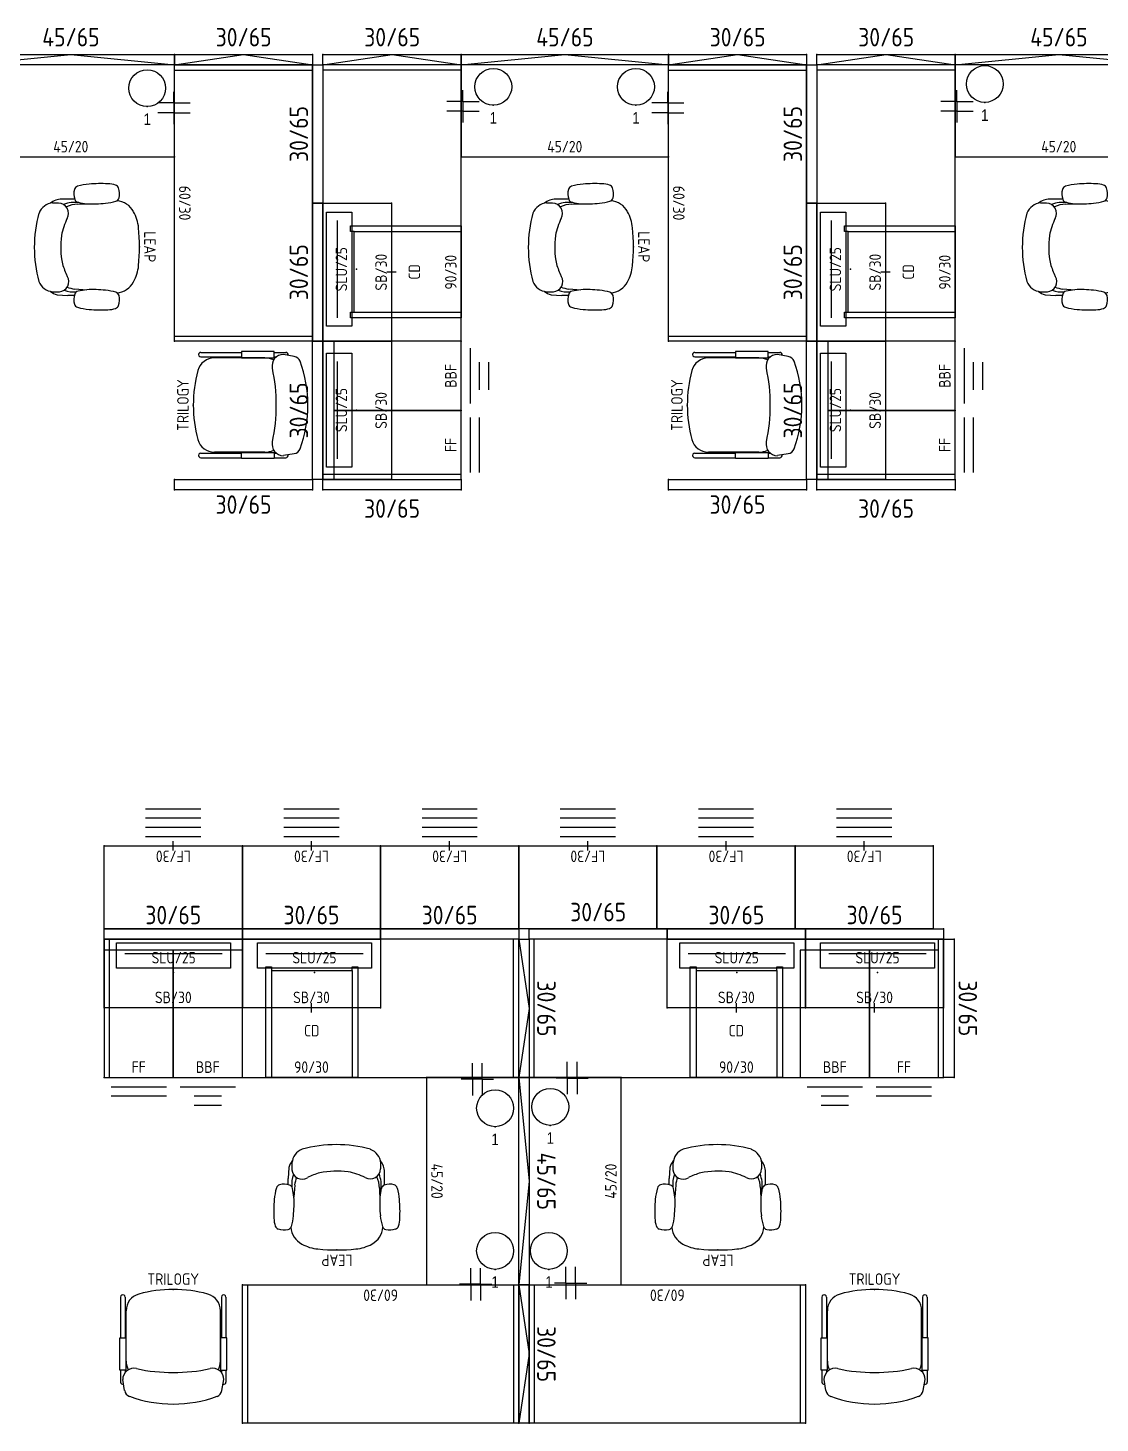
# Model space of a CAD drawing. Extents: x 13 to 2552, y -79 to 935.
# Drawn here: x 391.2 to 624, y 13.2 to 316 of the extents above; entities that cross this region are included whole.
import ezdxf
from ezdxf.enums import TextEntityAlignment as Align

# ---------------------------------------------------------------- set-up
doc = ezdxf.new("R2010")
doc.units = 0
doc.header["$LTSCALE"] = 0.375
doc.header["$MEASUREMENT"] = 0
doc.layers.get('0').update_dxf_attribs({"lineweight": 0})
for name, color, linetype in [('A-FURN', 1, 'Continuous'), ('A-FURN-P-ELEC', 5, 'Continuous'), ('A-FURN-P-FILE', 1, 'Continuous'), ('A-FURN-P-FILE-T', 7, 'Continuous'), ('A-FURN-P-FREE', 1, 'Continuous'), ('A-FURN-P-FREE-T', 7, 'Continuous'), ('A-FURN-P-LGHT', 1, 'Continuous'), ('A-FURN-P-LGHT-T', 7, 'Continuous'), ('A-FURN-P-PEDS', 1, 'Continuous'), ('A-FURN-P-PEDS-T', 7, 'Continuous'), ('A-FURN-P-PNLS-65', 3, 'Continuous'), ('A-FURN-P-PNLS-65-T', 3, 'Continuous'), ('A-FURN-P-POWR', 5, 'Continuous'), ('A-FURN-P-POWR-T', 7, 'Continuous'), ('A-FURN-P-SEAT', 1, 'Continuous'), ('A-FURN-P-SEAT-T', 7, 'Continuous'), ('A-FURN-P-STOR', 1, 'Continuous'), ('A-FURN-P-STOR-T', 7, 'Continuous'), ('A-FURN-P-WKSF', 1, 'Continuous'), ('A-FURN-P-WKSF-BRK', 1, 'Continuous'), ('A-FURN-P-WKSF-BRK-T', 7, 'Continuous'), ('A-FURN-P-WKSF-T', 7, 'Continuous')]:
    doc.layers.add(name, color=color, linetype=linetype)
doc.styles.add('Notes', font='architxt.shx')
doc.styles.get("Standard").update_dxf_attribs({"font": 'ARIALN.TTF'})

# ---------------------------------------------------------------- blocks, each defined once
blk = doc.blocks.new('P_98213P3')
at = {"layer": 'A-FURN-P-PNLS-65'}
for p, q in [((0, 0), (0, 2.25)), ((0, 2.25), (30, 2.25)), ((30, 0), (0, 0)), ((30, 2.25), (30, 0))]:
    blk.add_line(p, q, dxfattribs=at)
for p in [(0, 2.25), (0, 0), (30, 2.25), (30, 0)]:
    blk.add_point(p, dxfattribs=at)
at = {"layer": 'A-FURN-P-POWR'}
for p, q in [((0, 0), (15, 2.25)), ((15, 2.25), (30, 0))]:
    blk.add_line(p, q, dxfattribs=at)
at = {"layer": 'A-FURN-P-PNLS-65-T', "style": 'Notes'}
blk.add_attdef('CAPTG', text='', height=4, dxfattribs=at).set_placement((15.03125, 4), align=Align.CENTER)
at = {"layer": 'A-FURN-P-PNLS-65-T', "style": 'Notes', "flags": 1}
for tag in ['CAPPN', 'CAPMG', 'CAPMC', 'CAPQT', 'CAPDH', 'CAPGC']:
    blk.add_attdef(tag, (0, 0), '', height=0.001, dxfattribs=at)
blk = doc.blocks.new('P_98213')
at = {"layer": 'A-FURN-P-PNLS-65'}
for p, q in [((0, 0), (0, 2.25)), ((0, 2.25), (30, 2.25)), ((30, 0), (0, 0)), ((30, 2.25), (30, 0))]:
    blk.add_line(p, q, dxfattribs=at)
for p in [(0, 2.25), (0, 0), (30, 2.25), (30, 0)]:
    blk.add_point(p, dxfattribs=at)
at = {"layer": 'A-FURN-P-PNLS-65-T', "style": 'Notes'}
blk.add_attdef('CAPTG', text='', height=4, dxfattribs=at).set_placement((15, 3.25), align=Align.CENTER)
at = {"layer": 'A-FURN-P-PNLS-65-T', "style": 'Notes', "flags": 1}
for tag in ['CAPPN', 'CAPMG', 'CAPMC', 'CAPQT', 'CAPDH', 'CAPGC']:
    blk.add_attdef(tag, (0, 0), '', height=0.001, dxfattribs=at)
blk = doc.blocks.new('P_9259A')
at = {"layer": 'A-FURN-P-FREE'}
for p, q in [((0, 0), (60, 0)), ((0, -30), (0, 0)), ((1.125, -30), (1.125, 0)), ((58.875, -30), (58.875, 0)), ((60, 0), (60, -30)), ((60, -30), (0, -30))]:
    blk.add_line(p, q, dxfattribs=at)
for p in [(0, 0), (60, 0), (0, -30), (60, -30)]:
    blk.add_point(p, dxfattribs=at)
at = {"layer": 'A-FURN-P-FREE-T', "style": 'Notes', "flags": 1}
for tag in ['CAPPN', 'CAPMG', 'CAPMC', 'CAPQT', 'CAPDH', 'CAPGC']:
    blk.add_attdef(tag, (0, 0), '', height=0.001, dxfattribs=at)
at = {"layer": 'A-FURN-P-FREE-T', "style": 'Notes'}
blk.add_attdef('CAPTG', text='', height=2.5, dxfattribs=at).set_placement((30, -29), align=Align.CENTER)
blk = doc.blocks.new('P_99004BEWP')
at = {"layer": 'A-FURN-P-WKSF'}
for p, q in [((45, 0), (0, 0)), ((0, 0), (0, -20)), ((45, -20), (45, 0)), ((0, -20), (45, -20))]:
    blk.add_line(p, q, dxfattribs=at)
for p in [(0, 0), (45, 0), (0, -20), (45, -20)]:
    blk.add_point(p, dxfattribs=at)
at = {"layer": 'A-FURN-P-WKSF-T', "style": 'Notes', "flags": 1}
for tag in ['CAPPN', 'CAPMG', 'CAPMC', 'CAPQT', 'CAPDH', 'CAPGC']:
    blk.add_attdef(tag, (0, 0), '', height=0.001, dxfattribs=at)
at = {"layer": 'A-FURN-P-WKSF-T', "style": 'Notes'}
blk.add_attdef('CAPTG', text='', height=2.5, dxfattribs=at).set_placement((22.5, -19), align=Align.CENTER)
blk = doc.blocks.new('P_99365')
at = {"layer": 'A-FURN-P-WKSF-BRK'}
for p, q in [((0, 0), (-3.5, 0)), ((0, 0), (0, 2.4375)), ((0, 0), (0, -4.5625)), ((0, 0), (3.5, 0)), ((0, -2.125), (-3.5, -2.125)), ((0, -2.125), (3.5, -2.125))]:
    blk.add_line(p, q, dxfattribs=at)
blk.add_point((0, 0), dxfattribs=at)
at = {"layer": 'A-FURN-P-WKSF-BRK-T', "style": 'Notes', "flags": 1}
for tag, p in [('CAPPN', (0, 0)), ('CAPMG', (0, 0)), ('CAPMC', (0, 0)), ('CAPQT', (0, 0)), ('CAPDH', (0, 0)), ('CAPGC', (0, 0)), ('CAPTG', (8, -1.25))]:
    blk.add_attdef(tag, p, '', height=0.001, dxfattribs=at)
blk = doc.blocks.new('P_421482N')
at = {"layer": 'A-FURN-P-SEAT'}
for p, q in [((-11.4375, -1.65625), (-11.4375, -10.5)), ((-10.4375, -1.65625), (-10.4375, -10.5)), ((10.4375, -1.65625), (10.4375, -10.5)), ((11.4375, -1.65625), (11.4375, -10.5)), ((-10.21875, -15.5625), (-10.21875, -4.625)), ((10.21875, -15.5625), (10.21875, -4.625)), ((-11.625, -17.53125), (-11.625, -10.5)), ((-11.625, -10.5), (-10.28125, -10.5)), ((-10.28125, -10.5), (-10.28125, -17.53125)), ((10.28125, -10.5), (10.28125, -17.53125)), ((11.625, -10.5), (10.28125, -10.5)), ((11.625, -17.53125), (11.625, -10.5)), ((-10.28125, -17.53125), (-11.625, -17.53125)), ((-11.4375, -17.53125), (-11.4375, -20.09375)), ((-10.4375, -17.53125), (-10.4375, -17.9375)), ((-10.28125, -16.5625), (-10.125, -16.53125)), ((10.28125, -16.5625), (10.125, -16.53125)), ((10.28125, -17.53125), (11.625, -17.53125)), ((10.4375, -17.53125), (10.4375, -17.9375)), ((11.4375, -17.53125), (11.4375, -20.09375)), ((-10.5625, -21.90625), (-10.96875, -19.5625)), ((10.5625, -21.90625), (10.96875, -19.5625))]:
    blk.add_line(p, q, dxfattribs=at)
for centre, radius, start, end in [((0, -28.625), 28.625, 74.8107136, 105.1841277), ((-10.9375, -1.65625), 0.49829, 359.9927973, 180.0071904), ((-6.53125, -4.5625), 3.69809, 105.184319, 180.7989049), ((6.53125, -4.5625), 3.69809, 359.2010965, 74.8156792), ((10.9375, -1.65625), 0.49829, 359.9927973, 180.0071904), ((-8.53125, -19.5625), 2.45623, 77.8075821, 179.932673), ((-5.875, -15.5625), 4.34913, 179.9996225, 206.0027811), ((0, 19.84375), 37.875, 257.8075939, 282.1924074), ((8.53125, -19.5625), 2.45623, 0.0673306, 102.1924161), ((5.875, -15.5625), 4.34913, 333.9972066, 0.0003806), ((-10.9375, -20.09375), 0.5, 180.000005, 282.3639818), ((10.9375, -20.09375), 0.5, 257.6360196, 0), ((-8.96875, -21.71875), 1.58783, 187.7462728, 249.9294352), ((0, 2.875), 27.75, 249.9202007, 290.0704842), ((8.96875, -21.71875), 1.58783, 290.0705662, 352.2537286)]:
    blk.add_arc(centre, radius, start, end, dxfattribs=at)
blk.add_point((0, 0), dxfattribs=at)
at = {"layer": 'A-FURN-P-SEAT-T', "style": 'Notes'}
blk.add_attdef('CAPTG', text='', height=2.5, dxfattribs=at).set_placement((0, 1), align=Align.CENTER)
at = {"layer": 'A-FURN-P-SEAT-T', "style": 'Notes', "flags": 1}
for tag in ['CAPPN', 'CAPMG', 'CAPMC', 'CAPQT', 'CAPDH', 'CAPGC']:
    blk.add_attdef(tag, (0, 0), '', height=0.001, dxfattribs=at)
blk = doc.blocks.new('P_462LEAP9L')
at = {"layer": 'A-FURN-P-SEAT'}
for p, q in [((-9.21875, -13.4375), (-9.3125, -10.46875)), ((9.15625, -14.0625), (9.34375, -11.46875)), ((-10.34375, -14.09375), (-10.34375, -16.90625)), ((10.59375, -14.15625), (10.59375, -15.53125)), ((-9.5, -18.875), (-9.5, -17.59375)), ((9.75, -18.875), (9.78125, -17.40625)), ((10.40625, -17.90625), (10.59375, -15.53125))]:
    blk.add_line(p, q, dxfattribs=at)
for centre, radius, start, end in [((-5.40625, -5.3125), 4.60309, 118.7516633, 175.0895908), ((-3.25, -9.21875), 9.05777, 95.4173329, 118.7517589), ((0, -43.46875), 43.46307, 84.5825082, 95.4175583), ((3.25, -9.21875), 9.05777, 61.2482392, 84.5826721), ((5.40625, -5.3125), 4.60309, 4.9104113, 61.2483349), ((-6.15625, -7.34375), 7.54303, 163.3426763, 176.5713183), ((-12.40625, -5.46875), 1, 110.3692454, 163.3426763), ((-11.5, -7.9375), 3.60212, 75.3858087, 110.3701811), ((-10.84375, -5.40625), 1, 16.2003396, 75.3858087), ((-22.1875, -8.6875), 12.82375, 5.8346362, 16.2003396), ((22.1875, -8.6875), 12.82375, 163.7996569, 174.1653706), ((10.84375, -5.40625), 1, 104.6141963, 163.7996569), ((11.5, -7.9375), 3.60212, 69.6298239, 104.6141963), ((12.40625, -5.46875), 1, 16.657327, 69.6307528), ((6.15625, -7.34375), 7.54303, 3.428686, 16.657327), ((12.28125, -8.46875), 25.98489, 176.5712091, 185.4703308), ((-37.0625, -10.21875), 27.76665, 357.4560651, 5.8346084), ((37.0625, -10.21875), 27.76665, 174.1653979, 182.5439499), ((-12.28125, -8.46875), 25.98489, 354.5296569, 3.4287917), ((0.21875, -9.625), 13.88466, 185.4703582, 195.9393033), ((-24.4375, -9.9375), 15.1794, 347.0184705, 354.2156321), ((24.4375, -9.9375), 15.1794, 185.7843693, 192.9815172), ((-0.21875, -9.625), 13.88466, 344.0606981, 354.5296569), ((-12.15625, -13.15625), 1, 195.9393033, 254.01744), ((-11.46875, -10.6875), 3.57363, 254.017358, 289.1726422), ((-10.625, -13.125), 1, 289.1721504, 347.0184978), ((-3.03125, -14), 6.60861, 172.5780073, 202.0103716), ((-4.40625, -13.59375), 4.81682, 178.0385113, 208.2729037), ((3.84375, -13.5625), 5.35026, 336.3257547, 354.3563886), ((2.96875, -14.09375), 6.84958, 340.4181036, 3.2144834), ((10.625, -13.125), 1, 192.9815172, 250.8278509), ((11.46875, -10.6875), 3.57363, 250.8273592, 285.9826433), ((12.15625, -13.15625), 1, 285.9825341, 344.0606981), ((-6.71875, -16.9375), 3.62425, 179.6151648, 221.2134348), ((-7.25, -17.625), 2.22994, 60.3226871, 179.2373461), ((1.03125, -0.625), 16.70801, 244.4709665, 257.9539785), ((0, 1.0625), 18.17117, 262.2666146, 281.8116927), ((-1.65625, 1.15625), 18.68013, 286.7419965, 295.6038117), ((7.5625, -17.5625), 2.21245, 4.2927833, 121.4660078), ((7.84375, -17.46875), 2.60135, 315.2492116, 350.2383037), ((-6, -18.53125), 3.53954, 185.252038, 248.419936), ((6.28125, -18.59375), 3.47662, 290.9403225, 355.3876652), ((0.125, 5.125), 27.96808, 254.6320751, 285.3679263)]:
    blk.add_arc(centre, radius, start, end, dxfattribs=at)
blk.add_point((0, 0), dxfattribs=at)
at = {"layer": 'A-FURN-P-SEAT-T', "style": 'Notes'}
blk.add_attdef('CAPTG', text='', height=2.5, dxfattribs=at).set_placement((0, 1), align=Align.CENTER)
at = {"layer": 'A-FURN-P-SEAT-T', "style": 'Notes', "flags": 1}
for tag in ['CAPPN', 'CAPMG', 'CAPMC', 'CAPQT', 'CAPDH', 'CAPGC']:
    blk.add_attdef(tag, (0, 0), '', height=0.001, dxfattribs=at)
blk = doc.blocks.new('P_9283A')
at = {"layer": 'A-FURN-P-FREE'}
for p, q in [((0, 0), (0, -30)), ((90, 0), (0, 0)), ((1.125, -30), (1.125, 0)), ((88.875, -30), (88.875, 0)), ((90, -30), (90, 0)), ((0, -30), (90, -30))]:
    blk.add_line(p, q, dxfattribs=at)
for p in [(0, 0), (90, 0), (0, -30), (90, -30)]:
    blk.add_point(p, dxfattribs=at)
at = {"layer": 'A-FURN-P-FREE-T', "style": 'Notes', "flags": 1}
for tag in ['CAPPN', 'CAPMG', 'CAPMC', 'CAPQT', 'CAPDH', 'CAPGC']:
    blk.add_attdef(tag, (0, 0), '', height=0.001, dxfattribs=at)
at = {"layer": 'A-FURN-P-FREE-T', "style": 'Notes'}
blk.add_attdef('CAPTG', text='', height=2.5, dxfattribs=at).set_placement((45, -29), align=Align.CENTER)
blk = doc.blocks.new('P_99409')
at = {"layer": 'A-FURN-P-PEDS'}
for p, q in [((-10, 24), (-8.75, 24)), ((-10, 0), (-10, 24)), ((-8.75, 24), (-8.75, 23.25)), ((-8.75, 23.25), (8.75, 23.25)), ((-8.75, 23.25), (-8.75, 0)), ((8.75, 24), (10, 24)), ((8.75, 23.25), (8.75, 24)), ((8.75, 23.25), (8.75, 0)), ((10, 24), (10, 0)), ((10, 0), (-10, 0))]:
    blk.add_line(p, q, dxfattribs=at)
blk.add_point((0, 0), dxfattribs=at)
at = {"layer": 'A-FURN-P-PEDS-T', "style": 'Notes'}
blk.add_attdef('CAPTG', text='', height=2.5, dxfattribs=at).set_placement((0, 1), align=Align.CENTER)
at = {"layer": 'A-FURN-P-PEDS-T', "style": 'Notes', "flags": 1}
for tag in ['CAPPN', 'CAPMG', 'CAPMC', 'CAPQT', 'CAPDH', 'CAPGC']:
    blk.add_attdef(tag, (0, 0), '', height=0.001, dxfattribs=at)
blk = doc.blocks.new('P_9U947')
at = {"layer": 'A-FURN-P-PEDS'}
for p, q in [((0, 27.625), (0, 0)), ((15, 27.625), (0, 27.625)), ((15, 0), (15, 27.625)), ((0, 0), (15, 0)), ((1.5, -2), (13.5, -2)), ((1.5, -4), (13.5, -4))]:
    blk.add_line(p, q, dxfattribs=at)
for p in [(0, 0), (15, 0)]:
    blk.add_point(p, dxfattribs=at)
at = {"layer": 'A-FURN-P-PEDS-T', "style": 'Notes'}
blk.add_attdef('CAPTG', text='', height=2.5, dxfattribs=at).set_placement((7.5, 1), align=Align.CENTER)
at = {"layer": 'A-FURN-P-PEDS-T', "style": 'Notes', "flags": 1}
for tag in ['CAPPN', 'CAPMG', 'CAPMC', 'CAPQT', 'CAPDH', 'CAPGC']:
    blk.add_attdef(tag, (0, 0), '', height=0.001, dxfattribs=at)
blk = doc.blocks.new('P_9U948')
at = {"layer": 'A-FURN-P-PEDS'}
for p, q in [((0, 27.625), (0, 0)), ((15, 27.625), (0, 27.625)), ((15, 0), (15, 27.625)), ((0, 0), (15, 0)), ((1.5, -2), (13.5, -2)), ((4.5, -4), (10.5, -4)), ((4.5, -6), (10.5, -6))]:
    blk.add_line(p, q, dxfattribs=at)
for p in [(0, 0), (15, 0)]:
    blk.add_point(p, dxfattribs=at)
at = {"layer": 'A-FURN-P-PEDS-T', "style": 'Notes'}
blk.add_attdef('CAPTG', text='', height=2.5, dxfattribs=at).set_placement((7.5, 1), align=Align.CENTER)
at = {"layer": 'A-FURN-P-PEDS-T', "style": 'Notes', "flags": 1}
for tag in ['CAPPN', 'CAPMG', 'CAPMC', 'CAPQT', 'CAPDH', 'CAPGC']:
    blk.add_attdef(tag, (0, 0), '', height=0.001, dxfattribs=at)
blk = doc.blocks.new('P_9BBL3015')
at = {"layer": 'A-FURN-P-STOR'}
for p, q in [((0, 0), (30, 0)), ((0, -14.875), (0, 0)), ((30, 0), (30, -14.875)), ((30, -14.875), (0, -14.875)), ((15, -15.875), (15, -13.875))]:
    blk.add_line(p, q, dxfattribs=at)
for p in [(0, 0), (30, 0), (0, -14.875), (30, -14.875)]:
    blk.add_point(p, dxfattribs=at)
at = {"layer": 'A-FURN-P-STOR-T', "style": 'Notes', "flags": 1}
for tag in ['CAPPN', 'CAPMG', 'CAPMC', 'CAPQT', 'CAPDH', 'CAPGC']:
    blk.add_attdef(tag, (0, 0), '', height=0.001, dxfattribs=at)
at = {"layer": 'A-FURN-P-STOR-T', "style": 'Notes'}
blk.add_attdef('CAPTG', text='', height=2.5, dxfattribs=at).set_placement((15, -13.875), align=Align.CENTER)
blk = doc.blocks.new('P_LSB24KD')
at = {"layer": 'A-FURN-P-LGHT'}
for p, q in [((-12.375, 6.5), (12.375, 6.5)), ((-12.375, 1), (-12.375, 6.5)), ((12.375, 6.5), (12.375, 1)), ((-10.5625, 4.125), (10.5625, 4.125)), ((12.375, 1), (-12.375, 1))]:
    blk.add_line(p, q, dxfattribs=at)
blk.add_point((0, 0), dxfattribs=at)
at = {"layer": 'A-FURN-P-LGHT-T', "style": 'Notes'}
blk.add_attdef('CAPTG', text='', height=2.5, dxfattribs=at).set_placement((0, 2), align=Align.CENTER)
at = {"layer": 'A-FURN-P-LGHT-T', "style": 'Notes', "flags": 1}
for tag in ['CAPPN', 'CAPMG', 'CAPMC', 'CAPQT', 'CAPDH', 'CAPGC']:
    blk.add_attdef(tag, (0, 0), '', height=0.001, dxfattribs=at)
blk = doc.blocks.new('P_98215P3')
at = {"layer": 'A-FURN-P-PNLS-65'}
for p, q in [((0, 0), (0, 2.25)), ((0, 2.25), (45, 2.25)), ((45, 0), (0, 0)), ((45, 2.25), (45, 0))]:
    blk.add_line(p, q, dxfattribs=at)
for p in [(0, 2.25), (0, 0), (45, 2.25), (45, 0)]:
    blk.add_point(p, dxfattribs=at)
at = {"layer": 'A-FURN-P-POWR'}
for p, q in [((0, 0), (22.5, 2.25)), ((22.5, 2.25), (45, 0))]:
    blk.add_line(p, q, dxfattribs=at)
at = {"layer": 'A-FURN-P-PNLS-65-T', "style": 'Notes'}
blk.add_attdef('CAPTG', text='', height=4, dxfattribs=at).set_placement((22.53125, 4), align=Align.CENTER)
at = {"layer": 'A-FURN-P-PNLS-65-T', "style": 'Notes', "flags": 1}
for tag in ['CAPPN', 'CAPMG', 'CAPMC', 'CAPQT', 'CAPDH', 'CAPGC']:
    blk.add_attdef(tag, (0, 0), '', height=0.001, dxfattribs=at)
blk = doc.blocks.new('P_9LF18305F')
at = {"layer": 'A-FURN-P-FILE'}
for p, q in [((0, -18), (0, 0)), ((0, 0), (30, 0)), ((30, 0), (30, -18)), ((30, -18), (0, -18)), ((15, -17), (15, -19)), ((9, -20), (21, -20)), ((9, -22), (21, -22)), ((9, -24), (21, -24)), ((9, -26), (21, -26))]:
    blk.add_line(p, q, dxfattribs=at)
for p in [(0, 0), (30, 0), (0, -18), (30, -18)]:
    blk.add_point(p, dxfattribs=at)
at = {"layer": 'A-FURN-P-FILE-T', "style": 'Notes', "flags": 1}
for tag in ['CAPPN', 'CAPMG', 'CAPMC', 'CAPQT', 'CAPDH', 'CAPGC']:
    blk.add_attdef(tag, (0, 0), '', height=0.001, dxfattribs=at)
at = {"layer": 'A-FURN-P-FILE-T', "style": 'Notes'}
blk.add_attdef('CAPTG', text='', height=2.5, dxfattribs=at).set_placement((15, -17), align=Align.CENTER)
blk = doc.blocks.new('P_986831DA15S')
at = {"layer": 'A-FURN-P-ELEC'}
blk.add_circle((0, 4), 4, dxfattribs=at)
blk.add_point((0, 0), dxfattribs=at)
at = {"layer": 'A-FURN-P-POWR-T', "flags": 1}
for tag in ['CAPPN', 'CAPMG', 'CAPMC', 'CAPQT', 'CAPDH', 'CAPGC']:
    blk.add_attdef(tag, (0, 0), '', height=0.001, dxfattribs=at)
at = {"layer": 'A-FURN-P-POWR-T'}
blk.add_attdef('CAPTG', text='', height=2.5, dxfattribs=at).set_placement((0, -4), align=Align.CENTER)

msp = doc.modelspace()

# ---------------------------------------------------------------- block references
at = {"rotation": 180}
for p in [(437.75, 120.5), (467.75, 120.5), (497.75, 120.5), (527.75, 120.5), (557.75, 120.5), (587.75, 120.5)]:
    msp.add_blockref('P_9LF18305F', p, dxfattribs=at).add_auto_attribs({'CAPTG': 'LF/30'})
at = {"layer": 'A-FURN'}
for name, p, values in [('P_98215P3', (378, 308), {'CAPTG': '45/65'}), ('P_98213P3', (423, 308), {'CAPTG': '30/65'}), ('P_98213P3', (455.25, 308), {'CAPTG': '30/65'}), ('P_98215P3', (485.25, 308), {'CAPTG': '45/65'}), ('P_98213P3', (530.25, 308), {'CAPTG': '30/65'}), ('P_98213P3', (562.5, 308), {'CAPTG': '30/65'}), ('P_98215P3', (592.5, 308), {'CAPTG': '45/65'}), ('P_99004BEWP', (378, 308), {'CAPTG': '45/20'}), ('P_986831DA15S', (417.09, 298.94), {'CAPTG': '1'}), ('P_99004BEWP', (485.25, 308), {'CAPTG': '45/20'}), ('P_986831DA15S', (492.23, 299.23), {'CAPTG': '1'}), ('P_986831DA15S', (523.2, 299.23), {'CAPTG': '1'}), ('P_99004BEWP', (592.5, 308), {'CAPTG': '45/20'}), ('P_986831DA15S', (598.94, 299.84), {'CAPTG': '1'}), ('P_98213', (407.75, 118.25), {'CAPTG': '30/65'}), ('P_98213', (437.75, 118.25), {'CAPTG': '30/65'}), ('P_98213', (467.75, 118.25), {'CAPTG': '30/65'}), ('P_98213', (530, 118.25), {'CAPTG': '30/65'}), ('P_98213', (560, 118.25), {'CAPTG': '30/65'}), ('P_9283A', (407.75, 118.25), {'CAPTG': '90/30'}), ('P_9BBL3015', (407.75, 118.25), {'CAPTG': 'SB/30'}), ('P_9BBL3015', (437.75, 118.25), {'CAPTG': 'SB/30'}), ('P_9283A', (500, 118.25), {'CAPTG': '90/30'}), ('P_9BBL3015', (530, 118.25), {'CAPTG': 'SB/30'}), ('P_9BBL3015', (560, 118.25), {'CAPTG': 'SB/30'}), ('P_9U947', (407.75, 88.25), {'CAPTG': 'FF'}), ('P_LSB24KD', (422.83, 111), {'CAPTG': 'SLU/25'}), ('P_9U948', (422.75, 88.25), {'CAPTG': 'BBF'}), ('P_LSB24KD', (453.39, 111), {'CAPTG': 'SLU/25'}), ('P_LSB24KD', (545.08, 111), {'CAPTG': 'SLU/25'}), ('P_9U948', (558.88, 88.25), {'CAPTG': 'BBF'}), ('P_LSB24KD', (575.64, 111), {'CAPTG': 'SLU/25'}), ('P_9U947', (573.88, 88.25), {'CAPTG': 'FF'}), ('P_986831DA15S', (492.61, 77.57), {'CAPTG': '1'}), ('P_986831DA15S', (504.6, 77.86), {'CAPTG': '1'}), ('P_986831DA15S', (492.61, 46.61), {'CAPTG': '1'}), ('P_986831DA15S', (504.3, 46.61), {'CAPTG': '1'}), ('P_421482N', (422.75, 42.25), {'CAPTG': 'TRILOGY'}), ('P_421482N', (575, 42.25), {'CAPTG': 'TRILOGY'})]:
    msp.add_blockref(name, p, dxfattribs=at).add_auto_attribs(values)
for name, p, rotation, values in [('P_9259A', (453, 308), 270, {'CAPTG': '60/30'}), ('P_98213', (455.25, 278), 90, {'CAPTG': '30/65'}), ('P_9283A', (455.25, 218), 90, {'CAPTG': '90/30'}), ('P_9259A', (560.25, 308), 270, {'CAPTG': '60/30'}), ('P_98213', (562.5, 278), 90, {'CAPTG': '30/65'}), ('P_9283A', (562.5, 218), 90, {'CAPTG': '90/30'}), ('P_462LEAP9L', (415.42, 268.52), 270, {'CAPTG': 'LEAP'}), ('P_462LEAP9L', (522.67, 268.52), 270, {'CAPTG': 'LEAP'}), ('P_462LEAP9L', (629.92, 268.52), 270, {'CAPTG': 'LEAP'}), ('P_98213', (455.25, 248), 90, {'CAPTG': '30/65'}), ('P_9BBL3015', (455.25, 248), 90, {'CAPTG': 'SB/30'}), ('P_LSB24KD', (462.5, 263.64), 90, {'CAPTG': 'SLU/25'}), ('P_98213', (562.5, 248), 90, {'CAPTG': '30/65'}), ('P_9BBL3015', (562.5, 248), 90, {'CAPTG': 'SB/30'}), ('P_LSB24KD', (569.75, 263.64), 90, {'CAPTG': 'SLU/25'}), ('P_421482N', (427.09, 234.17), 90, {'CAPTG': 'TRILOGY'}), ('P_98213', (455.25, 218), 90, {'CAPTG': '30/65'}), ('P_9BBL3015', (455.25, 218), 90, {'CAPTG': 'SB/30'}), ('P_LSB24KD', (462.5, 233.08), 90, {'CAPTG': 'SLU/25'}), ('P_9U948', (485.25, 233), 90, {'CAPTG': 'BBF'}), ('P_421482N', (534.34, 234.17), 90, {'CAPTG': 'TRILOGY'}), ('P_98213', (562.5, 218), 90, {'CAPTG': '30/65'}), ('P_9BBL3015', (562.5, 218), 90, {'CAPTG': 'SB/30'}), ('P_LSB24KD', (569.75, 233.08), 90, {'CAPTG': 'SLU/25'}), ('P_9U948', (592.5, 233), 90, {'CAPTG': 'BBF'}), ('P_9U947', (485.25, 218), 90, {'CAPTG': 'FF'}), ('P_9U947', (592.5, 218), 90, {'CAPTG': 'FF'}), ('P_98213P3', (497.75, 118.25), 270, {'CAPTG': '30/65'}), ('P_98213', (590, 118.25), 270, {'CAPTG': '30/65'}), ('P_99004BEWP', (497.75, 88.25), 270, {'CAPTG': '45/20'}), ('P_98215P3', (497.75, 88.25), 270, {'CAPTG': '45/65'}), ('P_99004BEWP', (500, 43.25), 90, {'CAPTG': '45/20'}), ('P_462LEAP9L', (458.27, 50.83), 180, {'CAPTG': 'LEAP'}), ('P_462LEAP9L', (540.99, 50.83), 180, {'CAPTG': 'LEAP'}), ('P_9259A', (497.75, 13.25), 180, {'CAPTG': '60/30'}), ('P_98213P3', (497.75, 43.25), 270, {'CAPTG': '30/65'}), ('P_9259A', (560, 13.25), 180, {'CAPTG': '60/30'})]:
    msp.add_blockref(name, p, dxfattribs=dict(at, rotation=rotation)).add_auto_attribs(values)
for p in [(422.88, 299.72), (485.64, 300.06), (530.13, 299.72), (592.89, 300.06)]:
    msp.add_blockref('P_99365', p, dxfattribs=at)
ref = msp.add_blockref('P_99409', (485.25, 263.07), dxfattribs=dict(at, rotation=90))
ref.add_attrib('CAPTG', 'CD', dxfattribs={"layer": 'A-FURN-P-PEDS-T', "height": 2.5, "rotation": 90, "style": 'Notes'}).set_placement((476.34, 263.07), align=Align.CENTER)
ref = msp.add_blockref('P_99409', (592.5, 263.07), dxfattribs=dict(at, rotation=90))
ref.add_attrib('CAPTG', 'CD', dxfattribs={"layer": 'A-FURN-P-PEDS-T', "height": 2.5, "rotation": 90, "style": 'Notes'}).set_placement((583.59, 263.07), align=Align.CENTER)
ref = msp.add_blockref('P_98213', (423, 215.75), dxfattribs=at)
ref.add_attrib('CAPTG', '30/65', dxfattribs={"layer": 'A-FURN-P-PNLS-65-T', "height": 4, "style": 'Notes'}).set_placement((438, 210.57), align=Align.CENTER)
ref = msp.add_blockref('P_98213', (455.25, 215.75), dxfattribs=at)
ref.add_attrib('CAPTG', '30/65', dxfattribs={"layer": 'A-FURN-P-PNLS-65-T', "height": 4, "style": 'Notes'}).set_placement((470.25, 209.7), align=Align.CENTER)
ref = msp.add_blockref('P_98213', (530.25, 215.75), dxfattribs=at)
ref.add_attrib('CAPTG', '30/65', dxfattribs={"layer": 'A-FURN-P-PNLS-65-T', "height": 4, "style": 'Notes'}).set_placement((545.25, 210.57), align=Align.CENTER)
ref = msp.add_blockref('P_98213', (562.5, 215.75), dxfattribs=at)
ref.add_attrib('CAPTG', '30/65', dxfattribs={"layer": 'A-FURN-P-PNLS-65-T', "height": 4, "style": 'Notes'}).set_placement((577.5, 209.7), align=Align.CENTER)
ref = msp.add_blockref('P_98213', (500, 118.25), dxfattribs=at)
ref.add_attrib('CAPTG', '30/65', dxfattribs={"layer": 'A-FURN-P-PNLS-65-T', "height": 4, "style": 'Notes'}).set_placement((515, 122.15), align=Align.CENTER)
ref = msp.add_blockref('P_99409', (452.82, 88.25), dxfattribs=at)
ref.add_attrib('CAPTG', 'CD', dxfattribs={"layer": 'A-FURN-P-PEDS-T', "height": 2.5, "style": 'Notes'}).set_placement((452.82, 97.16), align=Align.CENTER)
ref = msp.add_blockref('P_99409', (545, 88.25), dxfattribs=at)
ref.add_attrib('CAPTG', 'CD', dxfattribs={"layer": 'A-FURN-P-PEDS-T', "height": 2.5, "style": 'Notes'}).set_placement((545, 97.16), align=Align.CENTER)
for p, rotation in [((489.81, 87.86), 270), ((508.28, 88.13), 90), ((489.47, 43.37), 270), ((507.94, 43.64), 90)]:
    msp.add_blockref('P_99365', p, dxfattribs=dict(at, rotation=rotation))

doc.saveas('drawing.dxf')
